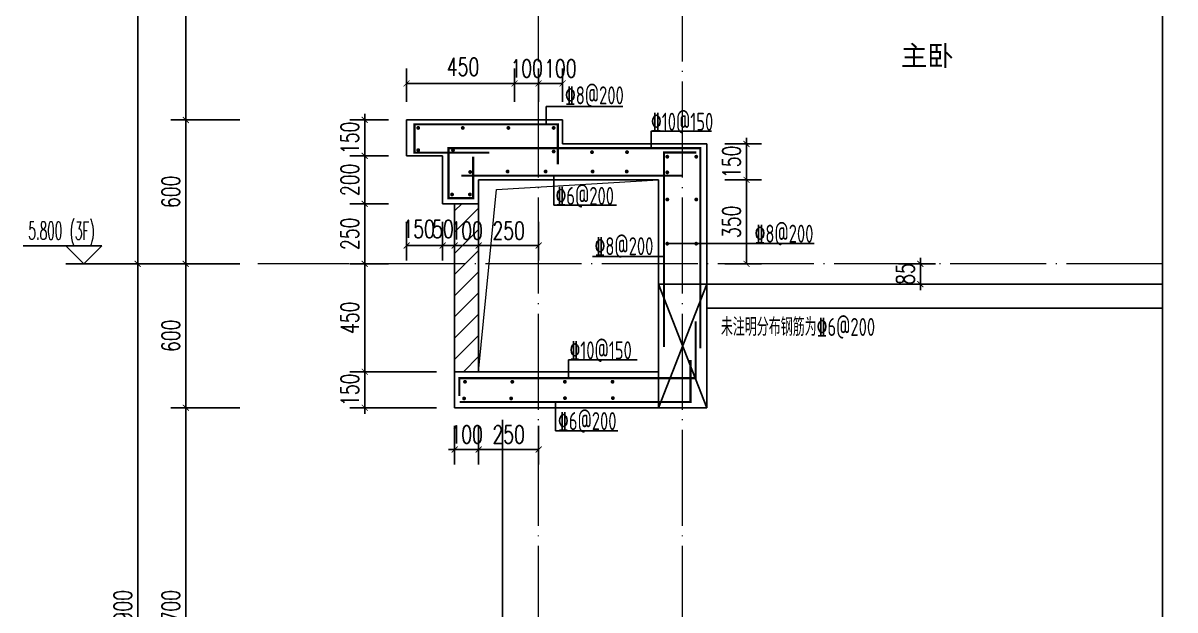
# Model space of a CAD drawing. Extents: x -668857 to 185752, y -270966 to 286822.
# Drawn here: x 23144 to 27943, y 127641 to 130088 of the extents above; entities that cross this region are included whole.
import ezdxf

# ---------------------------------------------------------------- set-up
doc = ezdxf.new("R2010")
doc.units = 0
doc.header["$LTSCALE"] = 1000
doc.linetypes.add('DOTE', pattern=[2.42, 2, -0.2, 0.02, -0.2])
doc.layers.get('0').update_dxf_attribs({"linetype": 'CONTINUOUS'})
doc.layers.get('DEFPOINTS').update_dxf_attribs({"linetype": 'CONTINUOUS'})
for name, color, linetype in [('DIM_ELEV', 3, 'CONTINUOUS'), ('DIM_SYMB', 3, 'CONTINUOUS'), ('PUB_DIM', 3, 'CONTINUOUS'), ('PUB_TEXT', 2, 'CONTINUOUS'), ('REIN', 6, 'CONTINUOUS'), ('S-大样-砼线', 7, 'CONTINUOUS'), ('S-引出线', 40, 'CONTINUOUS'), ('TEXT', 2, 'CONTINUOUS'), ('WALL', 5, 'CONTINUOUS'), ('看线', 251, 'CONTINUOUS')]:
    doc.layers.add(name, color=color, linetype=linetype)
for name, color, linetype, lineweight in [('DOTE', 19, 'DOTE', 9), ('PUB_HATCH', 8, 'CONTINUOUS', 9), ('立面-洞口示意', 152, 'CONTINUOUS', 13)]:
    doc.layers.add(name, color=color, linetype=linetype, lineweight=lineweight)
doc.styles.add('_TCH_DIM', font='SIMPLEX.shx', dxfattribs={"width": 0.7, "bigfont": 'GBCBIG.shx'})
doc.styles.add('_TCH_DIM_T3', font='SIMPLEX', dxfattribs={"width": 0.705882, "bigfont": 'GBCBIG'})
doc.styles.add('TSSD_REIN', font='tssdeng.shx', dxfattribs={"width": 0.7, "height": 300, "bigfont": 'tssdchn.shx'})
doc.dimstyles.new('_TCH_ARCH&&25', dxfattribs={"dimtxt": 74.375, "dimasz": 25, "dimexe": 62.5, "dimexo": 75, "dimgap": 25, "dimtad": 1, "dimdec": 0, "dimzin": 0, "dimdsep": 46, "dimtxsty": '_TCH_DIM_T3', "dimblk": 'ARCHTICK', "dimcen": 0.09, "dimclrt": 7, "dimazin": 0, "dimtfac": 1, "dimtdec": 0, "dimtix": 1, "dimtmove": 2, "dimatfit": 3, "dimldrblk": 'ARCHTICK', "dimfxl": 1, "dimtolj": 1, "dimtzin": 0, "dimarcsym": 0})

# ---------------------------------------------------------------- blocks, each defined once
blk = doc.blocks.new('_ArchTick')
at = {"color": 0, "linetype": 'ByBlock', "const_width": 0.15}
blk.add_lwpolyline([(-0.5, -0.5), (0.5, 0.5)], dxfattribs=at)
blk = doc.blocks.new('*D1616')
at = {"layer": 'DEFPOINTS', "color": 0, "transparency": 16777216}
for p in [(23821.6, 128484.6), (24121.6, 128484.6), (24121.6, 126784.6)]:
    blk.add_point(p, dxfattribs=at)
at = {"layer": 'PUB_DIM', "color": 0, "lineweight": -2, "transparency": 16777216}
for p, q in [((24046.6, 128484.6), (23759.1, 128484.6)), ((23821.6, 126784.6), (23821.6, 128484.6)), ((24046.6, 126784.6), (23759.1, 126784.6))]:
    blk.add_line(p, q, dxfattribs=at)
at = {"layer": 'PUB_DIM', "color": 0, "lineweight": -2, "transparency": 16777216, "xscale": 25, "yscale": 25, "zscale": 25}
for p, rotation in [((23821.6, 128484.6), 90), ((23821.6, 126784.6), 270)]:
    blk.add_blockref('_ArchTick', p, dxfattribs=dict(at, rotation=rotation))
at = {"layer": 'PUB_DIM', "color": 7, "transparency": 16777216, "insert": (23759.4, 127634.6), "char_height": 74.38, "attachment_point": 5, "rotation": 90, "style": '_TCH_DIM_T3'}
blk.add_mtext('\\A1;1700', dxfattribs=at)
blk = doc.blocks.new('*D1617')
at = {"layer": 'DEFPOINTS', "color": 0, "transparency": 16777216}
for p in [(23821.6, 129084.6), (24121.6, 129084.6), (24121.6, 128484.6)]:
    blk.add_point(p, dxfattribs=at)
at = {"layer": 'PUB_DIM', "color": 0, "lineweight": -2, "transparency": 16777216}
for p, q in [((24046.6, 129084.6), (23759.1, 129084.6)), ((23821.6, 128484.6), (23821.6, 129084.6)), ((24046.6, 128484.6), (23759.1, 128484.6))]:
    blk.add_line(p, q, dxfattribs=at)
at = {"layer": 'PUB_DIM', "color": 0, "lineweight": -2, "transparency": 16777216, "xscale": 25, "yscale": 25, "zscale": 25}
for p, rotation in [((23821.6, 129084.6), 90), ((23821.6, 128484.6), 270)]:
    blk.add_blockref('_ArchTick', p, dxfattribs=dict(at, rotation=rotation))
at = {"layer": 'PUB_DIM', "color": 7, "transparency": 16777216, "insert": (23759.4, 128784.6), "char_height": 74.38, "attachment_point": 5, "rotation": 90, "style": '_TCH_DIM_T3'}
blk.add_mtext('\\A1;600', dxfattribs=at)
blk = doc.blocks.new('*D1618')
at = {"layer": 'DEFPOINTS', "color": 0, "transparency": 16777216}
for p in [(23821.6, 129684.6), (24121.6, 129684.6), (24121.6, 129084.6)]:
    blk.add_point(p, dxfattribs=at)
at = {"layer": 'PUB_DIM', "color": 0, "lineweight": -2, "transparency": 16777216}
for p, q in [((24046.6, 129684.6), (23759.1, 129684.6)), ((23821.6, 129084.6), (23821.6, 129684.6)), ((24046.6, 129084.6), (23759.1, 129084.6))]:
    blk.add_line(p, q, dxfattribs=at)
at = {"layer": 'PUB_DIM', "color": 0, "lineweight": -2, "transparency": 16777216, "xscale": 25, "yscale": 25, "zscale": 25}
for p, rotation in [((23821.6, 129684.6), 90), ((23821.6, 129084.6), 270)]:
    blk.add_blockref('_ArchTick', p, dxfattribs=dict(at, rotation=rotation))
at = {"layer": 'PUB_DIM', "color": 7, "transparency": 16777216, "insert": (23759.4, 129384.6), "char_height": 74.38, "attachment_point": 5, "rotation": 90, "style": '_TCH_DIM_T3'}
blk.add_mtext('\\A1;600', dxfattribs=at)
blk = doc.blocks.new('*D1619')
at = {"layer": 'DEFPOINTS', "color": 0, "transparency": 16777216}
for p in [(23821.6, 131384.6), (24121.6, 131384.6), (24121.6, 129684.6)]:
    blk.add_point(p, dxfattribs=at)
at = {"layer": 'PUB_DIM', "color": 0, "lineweight": -2, "transparency": 16777216}
for p, q in [((24046.6, 131384.6), (23759.1, 131384.6)), ((23821.6, 129684.6), (23821.6, 131384.6)), ((24046.6, 129684.6), (23759.1, 129684.6))]:
    blk.add_line(p, q, dxfattribs=at)
at = {"layer": 'PUB_DIM', "color": 0, "lineweight": -2, "transparency": 16777216, "xscale": 25, "yscale": 25, "zscale": 25}
for p, rotation in [((23821.6, 131384.6), 90), ((23821.6, 129684.6), 270)]:
    blk.add_blockref('_ArchTick', p, dxfattribs=dict(at, rotation=rotation))
at = {"layer": 'PUB_DIM', "color": 7, "transparency": 16777216, "insert": (23759.4, 130534.6), "char_height": 74.38, "attachment_point": 5, "rotation": 90, "style": '_TCH_DIM_T3'}
blk.add_mtext('\\A1;1700', dxfattribs=at)
blk = doc.blocks.new('*D1631')
at = {"layer": 'DEFPOINTS', "color": 0, "transparency": 16777216}
for p in [(23621.6, 129084.6), (24121.6, 129084.6), (24121.6, 126184.6)]:
    blk.add_point(p, dxfattribs=at)
at = {"layer": 'PUB_DIM', "color": 0, "lineweight": -2, "transparency": 16777216}
for p, q in [((24046.6, 129084.6), (23559.1, 129084.6)), ((23621.6, 126184.6), (23621.6, 129084.6)), ((24046.6, 126184.6), (23559.1, 126184.6))]:
    blk.add_line(p, q, dxfattribs=at)
at = {"layer": 'PUB_DIM', "color": 0, "lineweight": -2, "transparency": 16777216, "xscale": 25, "yscale": 25, "zscale": 25}
for p, rotation in [((23621.6, 129084.6), 90), ((23621.6, 126184.6), 270)]:
    blk.add_blockref('_ArchTick', p, dxfattribs=dict(at, rotation=rotation))
at = {"layer": 'PUB_DIM', "color": 7, "transparency": 16777216, "insert": (23559.4, 127634.6), "char_height": 74.38, "attachment_point": 5, "rotation": 90, "style": '_TCH_DIM_T3'}
blk.add_mtext('\\A1;2900', dxfattribs=at)
blk = doc.blocks.new('*D1632')
at = {"layer": 'DEFPOINTS', "color": 0, "transparency": 16777216}
for p in [(23621.6, 131984.6), (24121.6, 131984.6), (24121.6, 129084.6)]:
    blk.add_point(p, dxfattribs=at)
at = {"layer": 'PUB_DIM', "color": 0, "lineweight": -2, "transparency": 16777216}
for p, q in [((24046.6, 131984.6), (23559.1, 131984.6)), ((23621.6, 129084.6), (23621.6, 131984.6)), ((24046.6, 129084.6), (23559.1, 129084.6))]:
    blk.add_line(p, q, dxfattribs=at)
at = {"layer": 'PUB_DIM', "color": 0, "lineweight": -2, "transparency": 16777216, "xscale": 25, "yscale": 25, "zscale": 25}
for p, rotation in [((23621.6, 131984.6), 90), ((23621.6, 129084.6), 270)]:
    blk.add_blockref('_ArchTick', p, dxfattribs=dict(at, rotation=rotation))
at = {"layer": 'PUB_DIM', "color": 7, "transparency": 16777216, "insert": (23559.4, 130534.6), "char_height": 74.38, "attachment_point": 5, "rotation": 90, "style": '_TCH_DIM_T3'}
blk.add_mtext('\\A1;2900', dxfattribs=at)
blk = doc.blocks.new('20210902.15310509')
at = {"layer": 'DOTE', "color": 1, "linetype": 'DOTE', "ltscale": 0.2}
for p, q in [((85753.4, -133245.9), (85753.4, -113645.9)), ((86353.4, -133245.9), (86353.4, -113645.9)), ((88352, -126345.9), (84583.2, -126345.9))]:
    blk.add_line(p, q, dxfattribs=at)
blk = doc.blocks.new('*D2679')
at = {"layer": 'DEFPOINTS', "color": 0, "transparency": 16777216}
for p in [(26716, 129084.6), (26882, 129084.6), (26716, 128999.6)]:
    blk.add_point(p, dxfattribs=at)
at = {"layer": 'PUB_DIM', "color": 0, "lineweight": -2, "transparency": 16777216}
for p, q in [((26882, 129084.6), (26882, 129109.6)), ((26791, 129084.6), (26944.5, 129084.6)), ((26882, 128999.6), (26882, 129084.6)), ((26791, 128999.6), (26944.5, 128999.6)), ((26882, 128999.6), (26882, 128974.6))]:
    blk.add_line(p, q, dxfattribs=at)
at = {"layer": 'PUB_DIM', "color": 0, "lineweight": -2, "transparency": 16777216, "xscale": 25, "yscale": 25, "zscale": 25}
for p, rotation in [((26882, 129084.6), 270), ((26882, 128999.6), 90)]:
    blk.add_blockref('_ArchTick', p, dxfattribs=dict(at, rotation=rotation))
at = {"layer": 'PUB_DIM', "color": 7, "transparency": 16777216, "insert": (26819.8, 129042.1), "char_height": 74.38, "attachment_point": 5, "rotation": 90, "style": '_TCH_DIM_T3'}
blk.add_mtext('\\A1;85', dxfattribs=at)
blk = doc.blocks.new('*D2680')
at = {"layer": 'DEFPOINTS', "color": 0, "transparency": 16777216}
for p in [(25191.8, 129836.9), (24741.8, 129684.6), (25191.8, 129684.6)]:
    blk.add_point(p, dxfattribs=at)
at = {"layer": 'PUB_DIM', "color": 0, "lineweight": -2, "transparency": 16777216}
for p, q in [((24741.8, 129759.6), (24741.8, 129899.4)), ((25191.8, 129759.6), (25191.8, 129899.4)), ((24741.8, 129836.9), (25191.8, 129836.9))]:
    blk.add_line(p, q, dxfattribs=at)
at = {"layer": 'PUB_DIM', "color": 0, "lineweight": -2, "transparency": 16777216, "xscale": 25, "yscale": 25, "zscale": 25, "rotation": 180}
blk.add_blockref('_ArchTick', (24741.8, 129836.9), dxfattribs=at)
at = {"layer": 'PUB_DIM', "color": 0, "lineweight": -2, "transparency": 16777216, "xscale": 25, "yscale": 25, "zscale": 25}
blk.add_blockref('_ArchTick', (25191.8, 129836.9), dxfattribs=at)
at = {"layer": 'PUB_DIM', "color": 7, "transparency": 16777216, "insert": (24976.8, 129905.6), "char_height": 74.38, "attachment_point": 5, "style": '_TCH_DIM_T3'}
blk.add_mtext('\\A1;450', dxfattribs=at)
blk = doc.blocks.new('*D2681')
at = {"layer": 'DEFPOINTS', "color": 0, "transparency": 16777216}
for p in [(25291.8, 129836.9), (25191.8, 129684.6), (25291.8, 129684.6)]:
    blk.add_point(p, dxfattribs=at)
at = {"layer": 'PUB_DIM', "color": 0, "lineweight": -2, "transparency": 16777216}
for p, q in [((25191.8, 129759.6), (25191.8, 129899.4)), ((25291.8, 129759.6), (25291.8, 129899.4)), ((25191.8, 129836.9), (25166.8, 129836.9)), ((25191.8, 129836.9), (25291.8, 129836.9)), ((25291.8, 129836.9), (25316.8, 129836.9))]:
    blk.add_line(p, q, dxfattribs=at)
at = {"layer": 'PUB_DIM', "color": 0, "lineweight": -2, "transparency": 16777216, "xscale": 25, "yscale": 25, "zscale": 25}
blk.add_blockref('_ArchTick', (25191.8, 129836.9), dxfattribs=at)
at = {"layer": 'PUB_DIM', "color": 0, "lineweight": -2, "transparency": 16777216, "xscale": 25, "yscale": 25, "zscale": 25, "rotation": 180}
blk.add_blockref('_ArchTick', (25291.8, 129836.9), dxfattribs=at)
at = {"layer": 'PUB_DIM', "color": 7, "transparency": 16777216, "insert": (25241.8, 129899.1), "char_height": 74.38, "attachment_point": 5, "style": '_TCH_DIM_T3'}
blk.add_mtext('\\A1;100', dxfattribs=at)
blk = doc.blocks.new('*D2682')
at = {"layer": 'DEFPOINTS', "color": 0, "transparency": 16777216}
for p in [(24941.8, 128484.6), (25041.8, 128484.6), (25041.8, 128310.8)]:
    blk.add_point(p, dxfattribs=at)
at = {"layer": 'PUB_DIM', "color": 0, "lineweight": -2, "transparency": 16777216}
for p, q in [((24941.8, 128409.6), (24941.8, 128248.3)), ((25041.8, 128409.6), (25041.8, 128248.3)), ((24941.8, 128310.8), (24916.8, 128310.8)), ((24941.8, 128310.8), (25041.8, 128310.8)), ((25041.8, 128310.8), (25066.8, 128310.8))]:
    blk.add_line(p, q, dxfattribs=at)
at = {"layer": 'PUB_DIM', "color": 0, "lineweight": -2, "transparency": 16777216, "xscale": 25, "yscale": 25, "zscale": 25}
blk.add_blockref('_ArchTick', (24941.8, 128310.8), dxfattribs=at)
at = {"layer": 'PUB_DIM', "color": 0, "lineweight": -2, "transparency": 16777216, "xscale": 25, "yscale": 25, "zscale": 25, "rotation": 180}
blk.add_blockref('_ArchTick', (25041.8, 128310.8), dxfattribs=at)
at = {"layer": 'PUB_DIM', "color": 7, "transparency": 16777216, "insert": (24991.8, 128373), "char_height": 74.38, "attachment_point": 5, "style": '_TCH_DIM_T3'}
blk.add_mtext('\\A1;100', dxfattribs=at)
blk = doc.blocks.new('*D2683')
at = {"layer": 'DEFPOINTS', "color": 0, "transparency": 16777216}
for p in [(25041.8, 128484.6), (25291.8, 128484.6), (25291.8, 128310.8)]:
    blk.add_point(p, dxfattribs=at)
at = {"layer": 'PUB_DIM', "color": 0, "lineweight": -2, "transparency": 16777216}
for p, q in [((25041.8, 128409.6), (25041.8, 128248.3)), ((25291.8, 128409.6), (25291.8, 128248.3)), ((25041.8, 128310.8), (25291.8, 128310.8))]:
    blk.add_line(p, q, dxfattribs=at)
at = {"layer": 'PUB_DIM', "color": 0, "lineweight": -2, "transparency": 16777216, "xscale": 25, "yscale": 25, "zscale": 25, "rotation": 180}
blk.add_blockref('_ArchTick', (25041.8, 128310.8), dxfattribs=at)
at = {"layer": 'PUB_DIM', "color": 0, "lineweight": -2, "transparency": 16777216, "xscale": 25, "yscale": 25, "zscale": 25}
blk.add_blockref('_ArchTick', (25291.8, 128310.8), dxfattribs=at)
at = {"layer": 'PUB_DIM', "color": 7, "transparency": 16777216, "insert": (25166.8, 128373), "char_height": 74.38, "attachment_point": 5, "style": '_TCH_DIM_T3'}
blk.add_mtext('\\A1;250', dxfattribs=at)
blk = doc.blocks.new('*D2684')
at = {"layer": 'DEFPOINTS', "color": 0, "transparency": 16777216}
for p in [(24567.2, 129684.6), (24741.8, 129684.6), (24741.8, 129534.6)]:
    blk.add_point(p, dxfattribs=at)
at = {"layer": 'PUB_DIM', "color": 0, "lineweight": -2, "transparency": 16777216}
for p, q in [((24666.8, 129684.6), (24504.7, 129684.6)), ((24567.2, 129684.6), (24567.2, 129709.6)), ((24567.2, 129534.6), (24567.2, 129684.6)), ((24666.8, 129534.6), (24504.7, 129534.6)), ((24567.2, 129534.6), (24567.2, 129509.6))]:
    blk.add_line(p, q, dxfattribs=at)
at = {"layer": 'PUB_DIM', "color": 0, "lineweight": -2, "transparency": 16777216, "xscale": 25, "yscale": 25, "zscale": 25}
for p, rotation in [((24567.2, 129684.6), 270), ((24567.2, 129534.6), 90)]:
    blk.add_blockref('_ArchTick', p, dxfattribs=dict(at, rotation=rotation))
at = {"layer": 'PUB_DIM', "color": 7, "transparency": 16777216, "insert": (24505, 129609.6), "char_height": 74.38, "attachment_point": 5, "rotation": 90, "style": '_TCH_DIM_T3'}
blk.add_mtext('\\A1;150', dxfattribs=at)
blk = doc.blocks.new('*D2685')
at = {"layer": 'DEFPOINTS', "color": 0, "transparency": 16777216}
for p in [(24567.2, 129534.6), (24741.8, 129534.6), (24741.8, 129334.6)]:
    blk.add_point(p, dxfattribs=at)
at = {"layer": 'PUB_DIM', "color": 0, "lineweight": -2, "transparency": 16777216}
for p, q in [((24666.8, 129534.6), (24504.7, 129534.6)), ((24567.2, 129334.6), (24567.2, 129534.6)), ((24666.8, 129334.6), (24504.7, 129334.6))]:
    blk.add_line(p, q, dxfattribs=at)
at = {"layer": 'PUB_DIM', "color": 0, "lineweight": -2, "transparency": 16777216, "xscale": 25, "yscale": 25, "zscale": 25}
for p, rotation in [((24567.2, 129534.6), 90), ((24567.2, 129334.6), 270)]:
    blk.add_blockref('_ArchTick', p, dxfattribs=dict(at, rotation=rotation))
at = {"layer": 'PUB_DIM', "color": 7, "transparency": 16777216, "insert": (24505, 129434.6), "char_height": 74.38, "attachment_point": 5, "rotation": 90, "style": '_TCH_DIM_T3'}
blk.add_mtext('\\A1;200', dxfattribs=at)
blk = doc.blocks.new('*D2686')
at = {"layer": 'DEFPOINTS', "color": 0, "transparency": 16777216}
for p in [(24567.2, 129334.6), (24741.8, 129334.6), (24741.8, 129084.6)]:
    blk.add_point(p, dxfattribs=at)
at = {"layer": 'PUB_DIM', "color": 0, "lineweight": -2, "transparency": 16777216}
for p, q in [((24666.8, 129334.6), (24504.7, 129334.6)), ((24567.2, 129084.6), (24567.2, 129334.6)), ((24666.8, 129084.6), (24504.7, 129084.6))]:
    blk.add_line(p, q, dxfattribs=at)
at = {"layer": 'PUB_DIM', "color": 0, "lineweight": -2, "transparency": 16777216, "xscale": 25, "yscale": 25, "zscale": 25}
for p, rotation in [((24567.2, 129334.6), 90), ((24567.2, 129084.6), 270)]:
    blk.add_blockref('_ArchTick', p, dxfattribs=dict(at, rotation=rotation))
at = {"layer": 'PUB_DIM', "color": 7, "transparency": 16777216, "insert": (24505, 129209.6), "char_height": 74.38, "attachment_point": 5, "rotation": 90, "style": '_TCH_DIM_T3'}
blk.add_mtext('\\A1;250', dxfattribs=at)
blk = doc.blocks.new('*D2687')
at = {"layer": 'DEFPOINTS', "color": 0, "transparency": 16777216}
for p in [(24567.2, 129084.6), (24741.8, 129084.6), (24741.8, 128634.6)]:
    blk.add_point(p, dxfattribs=at)
at = {"layer": 'PUB_DIM', "color": 0, "lineweight": -2, "transparency": 16777216}
for p, q in [((24666.8, 129084.6), (24504.7, 129084.6)), ((24567.2, 128634.6), (24567.2, 129084.6)), ((24666.8, 128634.6), (24504.7, 128634.6))]:
    blk.add_line(p, q, dxfattribs=at)
at = {"layer": 'PUB_DIM', "color": 0, "lineweight": -2, "transparency": 16777216, "xscale": 25, "yscale": 25, "zscale": 25}
for p, rotation in [((24567.2, 129084.6), 90), ((24567.2, 128634.6), 270)]:
    blk.add_blockref('_ArchTick', p, dxfattribs=dict(at, rotation=rotation))
at = {"layer": 'PUB_DIM', "color": 7, "transparency": 16777216, "insert": (24505, 128859.6), "char_height": 74.38, "attachment_point": 5, "rotation": 90, "style": '_TCH_DIM_T3'}
blk.add_mtext('\\A1;450', dxfattribs=at)
blk = doc.blocks.new('*D2688')
at = {"layer": 'DEFPOINTS', "color": 0, "transparency": 16777216}
for p in [(24741.8, 129334.6), (24891.8, 129334.6), (24891.8, 129160.8)]:
    blk.add_point(p, dxfattribs=at)
at = {"layer": 'PUB_DIM', "color": 0, "lineweight": -2, "transparency": 16777216}
for p, q in [((24741.8, 129259.6), (24741.8, 129098.3)), ((24891.8, 129259.6), (24891.8, 129098.3)), ((24741.8, 129160.8), (24891.8, 129160.8))]:
    blk.add_line(p, q, dxfattribs=at)
at = {"layer": 'PUB_DIM', "color": 0, "lineweight": -2, "transparency": 16777216, "xscale": 25, "yscale": 25, "zscale": 25, "rotation": 180}
blk.add_blockref('_ArchTick', (24741.8, 129160.8), dxfattribs=at)
at = {"layer": 'PUB_DIM', "color": 0, "lineweight": -2, "transparency": 16777216, "xscale": 25, "yscale": 25, "zscale": 25}
blk.add_blockref('_ArchTick', (24891.8, 129160.8), dxfattribs=at)
at = {"layer": 'PUB_DIM', "color": 7, "transparency": 16777216, "insert": (24791.8, 129229.6), "char_height": 74.38, "attachment_point": 5, "style": '_TCH_DIM_T3'}
blk.add_mtext('\\A1;150', dxfattribs=at)
blk = doc.blocks.new('*D2689')
at = {"layer": 'DEFPOINTS', "color": 0, "transparency": 16777216}
for p in [(24891.8, 129334.6), (24941.8, 129334.6), (24941.8, 129160.8)]:
    blk.add_point(p, dxfattribs=at)
at = {"layer": 'PUB_DIM', "color": 0, "lineweight": -2, "transparency": 16777216}
for p, q in [((24891.8, 129259.6), (24891.8, 129098.3)), ((24941.8, 129259.6), (24941.8, 129098.3)), ((24891.8, 129160.8), (24866.8, 129160.8)), ((24891.8, 129160.8), (24941.8, 129160.8)), ((24941.8, 129160.8), (24966.8, 129160.8))]:
    blk.add_line(p, q, dxfattribs=at)
at = {"layer": 'PUB_DIM', "color": 0, "lineweight": -2, "transparency": 16777216, "xscale": 25, "yscale": 25, "zscale": 25}
blk.add_blockref('_ArchTick', (24891.8, 129160.8), dxfattribs=at)
at = {"layer": 'PUB_DIM', "color": 0, "lineweight": -2, "transparency": 16777216, "xscale": 25, "yscale": 25, "zscale": 25, "rotation": 180}
blk.add_blockref('_ArchTick', (24941.8, 129160.8), dxfattribs=at)
at = {"layer": 'PUB_DIM', "color": 7, "transparency": 16777216, "insert": (24893.1, 129229.6), "char_height": 74.38, "attachment_point": 5, "style": '_TCH_DIM_T3'}
blk.add_mtext('\\A1;50', dxfattribs=at)
blk = doc.blocks.new('*D2690')
at = {"layer": 'DEFPOINTS', "color": 0, "transparency": 16777216}
for p in [(24941.8, 129334.6), (25041.8, 129334.6), (25041.8, 129160.8)]:
    blk.add_point(p, dxfattribs=at)
at = {"layer": 'PUB_DIM', "color": 0, "lineweight": -2, "transparency": 16777216}
for p, q in [((24941.8, 129259.6), (24941.8, 129098.3)), ((25041.8, 129259.6), (25041.8, 129098.3)), ((24941.8, 129160.8), (24916.8, 129160.8)), ((24941.8, 129160.8), (25041.8, 129160.8)), ((25041.8, 129160.8), (25066.8, 129160.8))]:
    blk.add_line(p, q, dxfattribs=at)
at = {"layer": 'PUB_DIM', "color": 0, "lineweight": -2, "transparency": 16777216, "xscale": 25, "yscale": 25, "zscale": 25}
blk.add_blockref('_ArchTick', (24941.8, 129160.8), dxfattribs=at)
at = {"layer": 'PUB_DIM', "color": 0, "lineweight": -2, "transparency": 16777216, "xscale": 25, "yscale": 25, "zscale": 25, "rotation": 180}
blk.add_blockref('_ArchTick', (25041.8, 129160.8), dxfattribs=at)
at = {"layer": 'PUB_DIM', "color": 7, "transparency": 16777216, "insert": (24991.8, 129223), "char_height": 74.38, "attachment_point": 5, "style": '_TCH_DIM_T3'}
blk.add_mtext('\\A1;100', dxfattribs=at)
blk = doc.blocks.new('*D2691')
at = {"layer": 'DEFPOINTS', "color": 0, "transparency": 16777216}
for p in [(25041.8, 129334.6), (25291.8, 129334.6), (25291.8, 129160.8)]:
    blk.add_point(p, dxfattribs=at)
at = {"layer": 'PUB_DIM', "color": 0, "lineweight": -2, "transparency": 16777216}
for p, q in [((25041.8, 129259.6), (25041.8, 129098.3)), ((25291.8, 129259.6), (25291.8, 129098.3)), ((25041.8, 129160.8), (25291.8, 129160.8))]:
    blk.add_line(p, q, dxfattribs=at)
at = {"layer": 'PUB_DIM', "color": 0, "lineweight": -2, "transparency": 16777216, "xscale": 25, "yscale": 25, "zscale": 25, "rotation": 180}
blk.add_blockref('_ArchTick', (25041.8, 129160.8), dxfattribs=at)
at = {"layer": 'PUB_DIM', "color": 0, "lineweight": -2, "transparency": 16777216, "xscale": 25, "yscale": 25, "zscale": 25}
blk.add_blockref('_ArchTick', (25291.8, 129160.8), dxfattribs=at)
at = {"layer": 'PUB_DIM', "color": 7, "transparency": 16777216, "insert": (25166.8, 129223), "char_height": 74.38, "attachment_point": 5, "style": '_TCH_DIM_T3'}
blk.add_mtext('\\A1;250', dxfattribs=at)
blk = doc.blocks.new('*D2710')
at = {"layer": 'DEFPOINTS', "color": 0, "transparency": 16777216}
for p in [(25991.8, 129434.6), (26157.8, 129434.6), (25991.8, 129084.6)]:
    blk.add_point(p, dxfattribs=at)
at = {"layer": 'PUB_DIM', "color": 0, "lineweight": -2, "transparency": 16777216}
for p, q in [((26066.8, 129434.6), (26220.3, 129434.6)), ((26157.8, 129084.6), (26157.8, 129434.6)), ((26066.8, 129084.6), (26220.3, 129084.6))]:
    blk.add_line(p, q, dxfattribs=at)
at = {"layer": 'PUB_DIM', "color": 0, "lineweight": -2, "transparency": 16777216, "xscale": 25, "yscale": 25, "zscale": 25}
for p, rotation in [((26157.8, 129434.6), 90), ((26157.8, 129084.6), 270)]:
    blk.add_blockref('_ArchTick', p, dxfattribs=dict(at, rotation=rotation))
at = {"layer": 'PUB_DIM', "color": 7, "transparency": 16777216, "insert": (26095.6, 129259.6), "char_height": 74.38, "attachment_point": 5, "rotation": 90, "style": '_TCH_DIM_T3'}
blk.add_mtext('\\A1;350', dxfattribs=at)
blk = doc.blocks.new('*D2711')
at = {"layer": 'DEFPOINTS', "color": 0, "transparency": 16777216}
for p in [(25991.8, 129584.6), (26157.8, 129584.6), (25991.8, 129434.6)]:
    blk.add_point(p, dxfattribs=at)
at = {"layer": 'PUB_DIM', "color": 0, "lineweight": -2, "transparency": 16777216}
for p, q in [((26066.8, 129584.6), (26220.3, 129584.6)), ((26157.8, 129584.6), (26157.8, 129609.6)), ((26157.8, 129434.6), (26157.8, 129584.6)), ((26066.8, 129434.6), (26220.3, 129434.6)), ((26157.8, 129434.6), (26157.8, 129409.6))]:
    blk.add_line(p, q, dxfattribs=at)
at = {"layer": 'PUB_DIM', "color": 0, "lineweight": -2, "transparency": 16777216, "xscale": 25, "yscale": 25, "zscale": 25}
for p, rotation in [((26157.8, 129584.6), 270), ((26157.8, 129434.6), 90)]:
    blk.add_blockref('_ArchTick', p, dxfattribs=dict(at, rotation=rotation))
at = {"layer": 'PUB_DIM', "color": 7, "transparency": 16777216, "insert": (26095.6, 129509.6), "char_height": 74.38, "attachment_point": 5, "rotation": 90, "style": '_TCH_DIM_T3'}
blk.add_mtext('\\A1;150', dxfattribs=at)
blk = doc.blocks.new('*D2712')
at = {"layer": 'DEFPOINTS', "color": 0, "transparency": 16777216}
for p in [(25391.8, 129836.9), (25291.8, 129684.6), (25391.8, 129684.6)]:
    blk.add_point(p, dxfattribs=at)
at = {"layer": 'PUB_DIM', "color": 0, "lineweight": -2, "transparency": 16777216}
for p, q in [((25291.8, 129759.6), (25291.8, 129899.4)), ((25391.8, 129759.6), (25391.8, 129899.4)), ((25291.8, 129836.9), (25391.8, 129836.9))]:
    blk.add_line(p, q, dxfattribs=at)
at = {"layer": 'PUB_DIM', "color": 0, "lineweight": -2, "transparency": 16777216, "xscale": 25, "yscale": 25, "zscale": 25, "rotation": 180}
blk.add_blockref('_ArchTick', (25291.8, 129836.9), dxfattribs=at)
at = {"layer": 'PUB_DIM', "color": 0, "lineweight": -2, "transparency": 16777216, "xscale": 25, "yscale": 25, "zscale": 25}
blk.add_blockref('_ArchTick', (25391.8, 129836.9), dxfattribs=at)
at = {"layer": 'PUB_DIM', "color": 7, "transparency": 16777216, "insert": (25382.4, 129899.1), "char_height": 74.38, "attachment_point": 5, "style": '_TCH_DIM_T3'}
blk.add_mtext('\\A1;100', dxfattribs=at)
blk = doc.blocks.new('FSDFSFSFSFEFSFESF')
at = {"layer": '看线'}
blk.add_line((1114228.3, 467393.4), (1114228.3, 465805.1), dxfattribs=at)
blk = doc.blocks.new('*D2717')
at = {"layer": 'DEFPOINTS', "color": 0, "transparency": 16777216}
for p in [(24567.2, 128634.6), (24941.8, 128634.6), (24941.8, 128484.6)]:
    blk.add_point(p, dxfattribs=at)
at = {"layer": 'PUB_DIM', "color": 0, "lineweight": -2, "transparency": 16777216}
for p, q in [((24866.8, 128634.6), (24504.7, 128634.6)), ((24567.2, 128634.6), (24567.2, 128659.6)), ((24567.2, 128484.6), (24567.2, 128634.6)), ((24866.8, 128484.6), (24504.7, 128484.6)), ((24567.2, 128484.6), (24567.2, 128459.6))]:
    blk.add_line(p, q, dxfattribs=at)
at = {"layer": 'PUB_DIM', "color": 0, "lineweight": -2, "transparency": 16777216, "xscale": 25, "yscale": 25, "zscale": 25}
for p, rotation in [((24567.2, 128634.6), 270), ((24567.2, 128484.6), 90)]:
    blk.add_blockref('_ArchTick', p, dxfattribs=dict(at, rotation=rotation))
at = {"layer": 'PUB_DIM', "color": 7, "transparency": 16777216, "insert": (24505, 128559.6), "char_height": 74.38, "attachment_point": 5, "rotation": 90, "style": '_TCH_DIM_T3'}
blk.add_mtext('\\A1;150', dxfattribs=at)

msp = doc.modelspace()

# ---------------------------------------------------------------- hatches: boundary and pattern name
at = {"layer": 'PUB_HATCH'}
h = msp.add_hatch(dxfattribs=at)
h.set_pattern_fill('普通砖', color=256, scale=25, style=0)
h.set_pattern_definition([(45, (-379779.05, 291772.47), (-44.1941915, 44.1941915), [])])
h.paths.add_polyline_path([(24941.8, 128634.56), (25041.8, 128634.56), (25041.8, 129334.56), (24941.8, 129334.56)])

# ---------------------------------------------------------------- linework, layer by layer
at = {"layer": 'DIM_ELEV', "color": 1}
for p, q in [((23471.61, 129159.56), (23143.61, 129159.56)), ((23396.61, 129084.56), (23321.61, 129159.56)), ((23396.61, 129084.56), (23471.61, 129159.56)), ((23821.61, 129084.56), (23321.61, 129084.56))]:
    msp.add_line(p, q, dxfattribs=at)
at = {"layer": 'DIM_SYMB'}
msp.add_lwpolyline([(27890.33, 141204.56), (27890.33, 131572.68), (27942.83, 131553.58), (27837.83, 131535.06), (27890.33, 131516.43), (27890.33, 121884.56)], dxfattribs=at)
at = {"layer": 'REIN', "const_width": 9}
for points in [[(25371.45, 129499.38), (25371.45, 129666.3), (24774.32, 129666.3), (24774.32, 129547.82), (25085.99, 129547.82)], [(25019.16, 129530.79), (25019.16, 129358.43), (24916.49, 129358.43), (24916.49, 129567.04), (25965.06, 129567.04), (25965.06, 128732.03)], [(25813.96, 128737.63), (25813.96, 129548.76), (25948.68, 129548.76)], [(24969.5, 129452.1), (25890.68, 129452.1)], [(24961.55, 128533.1), (24961.55, 128607.96), (25945.66, 128607.96), (25945.66, 128844.9)], [(24962.42, 128508.77), (25924.47, 128508.77), (25924.47, 128683.77)]]:
    msp.add_lwpolyline(points, dxfattribs=at)
at = {"layer": 'REIN', "const_width": 8}
for points in [[(24786.08, 129651.14, 1), (24794.08, 129651.14, 1)], [(24971.53, 129651.14, 1), (24979.53, 129651.14, 1)], [(25161.68, 129651.14, 1), (25169.68, 129651.14, 1)], [(25350.26, 129651.14, 1), (25358.26, 129651.14, 1)], [(24786.08, 129558.61, 1), (24794.08, 129558.61, 1)], [(24931.01, 129558.61, 1), (24939.01, 129558.61, 1)], [(25350.26, 129552.88, 1), (25358.26, 129552.88, 1)], [(25510.05, 129550.32, 1), (25518.05, 129550.32, 1)], [(25656.06, 129550.32, 1), (25664.06, 129550.32, 1)], [(25823.7, 129531.12, 1), (25831.7, 129531.12, 1)], [(25944.42, 129531.12, 1), (25952.42, 129531.12, 1)], [(25002.42, 129467.46, 1), (25010.42, 129467.46, 1)], [(25158.29, 129469.51, 1), (25166.29, 129469.51, 1)], [(25316.72, 129469.51, 1), (25324.72, 129469.51, 1)], [(25512.51, 129469.51, 1), (25520.51, 129469.51, 1)], [(25654.79, 129469.51, 1), (25662.79, 129469.51, 1)], [(25823.7, 129465.97, 1), (25831.7, 129465.97, 1)], [(24927.09, 129373.7, 1), (24935.09, 129373.7, 1)], [(25001.3, 129373.7, 1), (25009.3, 129373.7, 1)], [(25823.7, 129352.77, 1), (25831.7, 129352.77, 1)], [(25944.42, 129352.77, 1), (25952.42, 129352.77, 1)], [(25823.7, 129168.63, 1), (25831.7, 129168.63, 1)], [(25944.42, 129168.63, 1), (25952.42, 129168.63, 1)], [(24980.92, 128592.9, 1), (24988.92, 128592.9, 1)], [(25178.02, 128592.9, 1), (25186.02, 128592.9, 1)], [(25397.06, 128592.9, 1), (25405.06, 128592.9, 1)], [(25595.58, 128592.9, 1), (25603.58, 128592.9, 1)], [(24977.27, 128523.19, 1), (24985.27, 128523.19, 1)], [(25173.23, 128523.35, 1), (25181.23, 128523.35, 1)], [(25397.37, 128524.74, 1), (25405.37, 128524.74, 1)], [(25596.96, 128524.74, 1), (25604.96, 128524.74, 1)]]:
    msp.add_lwpolyline(points, format="xyb", close=True, dxfattribs=at)
at = {"layer": 'S-大样-砼线'}
for p, q in [((25791.8, 128999.56), (25991.8, 128484.56)), ((25991.8, 128999.56), (25791.8, 128484.56))]:
    msp.add_line(p, q, dxfattribs=at)
msp.add_lwpolyline([(25991.8, 128999.56), (25791.8, 128999.56), (25791.8, 128484.56), (25991.8, 128484.56)], close=True, dxfattribs=at)
at = {"layer": 'S-引出线'}
for p, q in [((25322.68, 129666.3), (25322.68, 129740.37)), ((25322.68, 129740.37), (25642.98, 129740.37)), ((25354.85, 129452.1), (25354.85, 129328.69)), ((25354.85, 129328.69), (25616.06, 129328.69)), ((25827.7, 129168.63), (26439.52, 129168.63)), ((25516.69, 129115.57), (25813.96, 129115.57)), ((25416.68, 128684.9), (25416.68, 128607.96)), ((25416.68, 128684.9), (25702.31, 128684.9)), ((25361.44, 128508.77), (25361.44, 128388.62)), ((25361.44, 128388.62), (25622.11, 128388.62))]:
    msp.add_line(p, q, dxfattribs=at)
msp.add_lwpolyline([(25760.68, 129567.04), (25760.68, 129637.88), (26011.8, 129637.88)], dxfattribs=at)
at = {"layer": 'WALL'}
for p, q in [((25391.8, 129684.56), (24741.8, 129684.56)), ((24741.8, 129684.56), (24741.8, 129534.56)), ((25391.8, 129584.56), (25391.8, 129684.56)), ((25991.8, 129584.56), (25391.8, 129584.56)), ((25991.8, 128999.56), (25991.8, 129584.56)), ((24741.8, 129534.56), (24891.8, 129534.56)), ((24891.8, 129534.56), (24891.8, 129334.56)), ((25041.8, 129334.56), (25041.8, 129434.56)), ((25041.8, 129434.56), (25045.87, 129434.56)), ((25045.87, 129434.56), (25391.8, 129434.56)), ((25791.8, 129434.56), (25391.8, 129434.56)), ((25791.8, 128999.56), (25791.8, 129434.56)), ((24891.8, 129334.56), (25041.8, 129334.56)), ((24941.8, 128634.56), (24941.8, 129334.56)), ((25041.8, 128634.56), (25041.8, 129334.56)), ((25791.8, 128584.56), (25791.8, 128999.56)), ((27890.33, 128999.56), (25991.8, 128999.56)), ((27890.33, 128899.56), (27890.33, 128999.56)), ((27890.33, 128899.56), (25991.8, 128899.56)), ((25991.8, 128484.56), (25991.8, 128899.56)), ((25791.8, 128634.56), (24941.8, 128634.56)), ((24941.8, 128484.56), (24941.8, 128634.56)), ((24941.8, 128634.56), (25041.8, 128634.56)), ((25991.8, 128484.56), (24941.8, 128484.56))]:
    msp.add_line(p, q, dxfattribs=at)
at = {"layer": '立面-洞口示意'}
msp.add_lwpolyline([(25041.8, 128634.56), (25116.26, 129393.92), (25791.8, 129434.56)], dxfattribs=at)

# ---------------------------------------------------------------- block references
msp.add_blockref('FSDFSFSFSFEFSFESF', (-1089086.47, -338958.81))
at = {"layer": 'DOTE'}
msp.add_blockref('20210902.15310509', (-60461.63, 255430.45), dxfattribs=at)

# ---------------------------------------------------------------- texts
at = {"layer": 'PUB_TEXT'}
msp.add_text('主卧', height=84.397, dxfattribs=at).set_placement((26801.02, 129910.18))
at = {"layer": 'PUB_TEXT', "color": 1, "style": '_TCH_DIM', "width": 0.494118}
for s, p in [('5.800', (23165.51, 129185.81)), ('(3F)', (23337.66, 129184.59))]:
    msp.add_text(s, height=74.375, dxfattribs=at).set_placement(p)
at = {"layer": 'TEXT', "style": 'TSSD_REIN', "width": 0.7}
for s, p in [('%%1328@200', (25401.42, 129749.52)), ('%%13210@150', (25759.63, 129639.42)), ('%%1326@200', (25362.1, 129330.11)), ('%%1328@200', (26191.46, 129172.74)), ('%%1328@200', (25524.71, 129120.6)), ('未注明分布钢筋为%%1326@200', (26051.01, 128783.82)), ('%%13210@150', (25420.22, 128686.55)), ('%%1326@200', (25372.56, 128391.45))]:
    msp.add_text(s, height=75, rotation=0, dxfattribs=at).set_placement(p)

# ---------------------------------------------------------------- dimensions: what is measured, and where the dimension line sits
at = {"layer": 'PUB_DIM'}
for p1, p2, distance, picture, middle in [((24121.61, 129084.56), (24121.61, 131984.56), 500, '*D1632', (23559.42, 130534.56)), ((24121.61, 129684.56), (24121.61, 131384.56), 300, '*D1619', (23759.42, 130534.56)), ((25191.8, 129684.56), (25291.8, 129684.56), 152.32, '*D2681', (25241.8, 129899.07)), ((24121.61, 129084.56), (24121.61, 129684.56), 300, '*D1618', (23759.42, 129384.56)), ((24741.8, 129534.56), (24741.8, 129684.56), 174.61, '*D2684', (24505, 129609.56)), ((24741.8, 129334.56), (24741.8, 129534.56), 174.61, '*D2685', (24505, 129434.56)), ((25991.8, 129084.56), (25991.8, 129434.56), -165.96, '*D2710', (26095.57, 129259.56)), ((24741.8, 129084.56), (24741.8, 129334.56), 174.61, '*D2686', (24505, 129209.56)), ((24941.8, 129334.56), (25041.8, 129334.56), -173.71, '*D2690', (24991.8, 129223.04)), ((25041.8, 129334.56), (25291.8, 129334.56), -173.71, '*D2691', (25166.8, 129223.04)), ((26716.03, 128999.56), (26716.03, 129084.56), -165.96, '*D2679', (26819.8, 129042.06)), ((24121.61, 126184.56), (24121.61, 129084.56), 500, '*D1631', (23559.42, 127634.56)), ((24121.61, 128484.56), (24121.61, 129084.56), 300, '*D1617', (23759.42, 128784.56)), ((24741.8, 128634.56), (24741.8, 129084.56), 174.61, '*D2687', (24505, 128859.56)), ((24121.61, 126784.56), (24121.61, 128484.56), 300, '*D1616', (23759.42, 127634.56)), ((24941.8, 128484.56), (25041.8, 128484.56), -173.71, '*D2682', (24991.8, 128373.04)), ((25041.8, 128484.56), (25291.8, 128484.56), -173.71, '*D2683', (25166.8, 128373.04))]:
    dim = msp.add_aligned_dim(p1=p1, p2=p2, distance=distance, dimstyle='_TCH_ARCH&&25', dxfattribs=at)
    dim.commit()
    dim.dimension.update_dxf_attribs({"geometry": picture, "text_midpoint": middle})
for base, p1, p2, picture, middle in [((25191.8, 129836.88), (24741.8, 129684.56), (25191.8, 129684.56), '*D2680', (24976.8, 129905.63)), ((24891.8, 129160.85), (24741.8, 129334.56), (24891.8, 129334.56), '*D2688', (24791.76, 129229.6)), ((24941.8, 129160.85), (24891.8, 129334.56), (24941.8, 129334.56), '*D2689', (24893.06, 129229.6))]:
    dim = msp.add_linear_dim(base=base, p1=p1, p2=p2, angle=360, dimstyle='_TCH_ARCH&&25', dxfattribs=at)
    dim.commit()
    dim.dimension.update_dxf_attribs({"geometry": picture, "text_midpoint": middle, "dimtype": 161})
dim = msp.add_linear_dim(base=(25391.8, 129836.88), p1=(25291.8, 129684.56), p2=(25391.8, 129684.56), dimstyle='_TCH_ARCH&&25', dxfattribs=at)
dim.commit()
dim.dimension.update_dxf_attribs({"geometry": '*D2712', "text_midpoint": (25382.38, 129899.07), "dimtype": 160})
for base, p1, p2, picture, middle in [((26157.76, 129584.56), (25991.8, 129434.56), (25991.8, 129584.56), '*D2711', (26095.57, 129509.56)), ((24567.19, 128634.56), (24941.8, 128484.56), (24941.8, 128634.56), '*D2717', (24505, 128559.56))]:
    dim = msp.add_linear_dim(base=base, p1=p1, p2=p2, angle=90, dimstyle='_TCH_ARCH&&25', dxfattribs=at)
    dim.commit()
    dim.dimension.update_dxf_attribs({"geometry": picture, "text_midpoint": middle})

doc.saveas('drawing.dxf')
